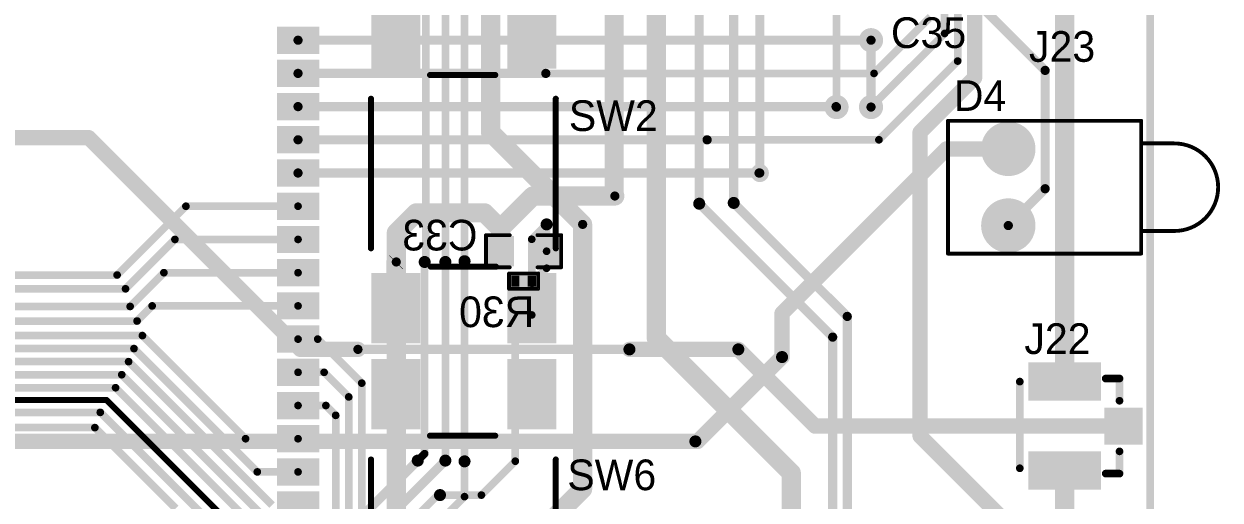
# Model space of a CAD drawing. Header units: millimetres. Extents: x 0.85 to 4.91, y 0.77 to 5.15.
# Drawn here: x 3.355 to 4.914, y 2.244 to 2.864 of the extents above; entities that cross this region are included whole.
import ezdxf

# ---------------------------------------------------------------- set-up
doc = ezdxf.new("R2010")
doc.units = ezdxf.units.MM
doc.header["$MEASUREMENT"] = 0
for name, color, linetype in [('BottomLayer', 5, 'Continuous'), ('BottomOverlay', 54, 'Continuous'), ('BottomPaste', 16, 'Continuous'), ('BottomSolder', 6, 'Continuous'), ('Mechanical2', 216, 'Continuous'), ('MultiLayer', 9, 'Continuous'), ('PadHoleLayer', 156, 'Continuous'), ('TopLayer', 1, 'Continuous'), ('TopOverlay', 2, 'Continuous'), ('TopPaste', 8, 'Continuous'), ('TopSolder', 216, 'Continuous'), ('ViaHoleLayer', 16, 'Continuous')]:
    doc.layers.add(name, color=color, linetype=linetype)

# ---------------------------------------------------------------- blocks, each defined once
blk = doc.blocks.new('LED_1_2')
at = {"layer": 'BottomLayer', "const_width": 0.0315}
for points in [[(-0.0157, 0.05, 1), (0.0157, 0.05, 1)], [(-0.0157, -0.05, 1), (0.0157, -0.05, 1)]]:
    blk.add_lwpolyline(points, format="xyb", close=True, dxfattribs=at)
at = {"layer": 'BottomSolder', "const_width": 0.0355}
for points in [[(-0.0177, 0.05, 1), (0.0177, 0.05, 1)], [(-0.0177, -0.05, 1), (0.0177, -0.05, 1)]]:
    blk.add_lwpolyline(points, format="xyb", close=True, dxfattribs=at)
at = {"layer": 'MultiLayer', "const_width": 0.0315}
for points in [[(-0.0157, 0.05, 1), (0.0157, 0.05, 1)], [(-0.0157, -0.05, 1), (0.0157, -0.05, 1)]]:
    blk.add_lwpolyline(points, format="xyb", close=True, dxfattribs=at)
at = {"layer": 'PadHoleLayer', "const_width": 0.0157}
for points in [[(-0.0079, 0.05, 1), (0.0079, 0.05, 1)], [(-0.0079, -0.05, 1), (0.0079, -0.05, 1)]]:
    blk.add_lwpolyline(points, format="xyb", close=True, dxfattribs=at)
at = {"layer": 'TopLayer', "const_width": 0.0315}
for points in [[(-0.0157, 0.05, 1), (0.0157, 0.05, 1)], [(-0.0157, -0.05, 1), (0.0157, -0.05, 1)]]:
    blk.add_lwpolyline(points, format="xyb", close=True, dxfattribs=at)
at = {"layer": 'TopOverlay', "const_width": 0.005}
for points in [[(-0.0787, -0.0866), (-0.0787, 0.0866)], [(-0.0787, 0.0866), (0.1732, 0.0866)], [(0.1732, -0.0866), (0.1732, 0.0866)], [(0.1732, 0.0571), (0.2165, 0.0571)], [(0.1732, -0.0571), (0.2165, -0.0571)], [(-0.0787, -0.0866), (0.1732, -0.0866)]]:
    blk.add_lwpolyline(points, dxfattribs=at)
at = {"layer": 'TopOverlay', "const_width": 0.0025}
for points in [[(-0.08, 0.0866, 1), (-0.0775, 0.0866, 1)], [(-0.08, 0.0866, 1), (-0.0775, 0.0866, 1)], [(0.172, 0.0866, 1), (0.1745, 0.0866, 1)], [(0.172, 0.0866, 1), (0.1745, 0.0866, 1)], [(0.172, 0.0571, 1), (0.1745, 0.0571, 1)], [(0.2153, 0.0571, 1), (0.2178, 0.0571, 1)], [(0.2153, 0.0571, 1), (0.2178, 0.0571, 1)], [(0.172, -0.0571, 1), (0.1745, -0.0571, 1)], [(0.2153, -0.0571, 1), (0.2178, -0.0571, 1)], [(0.2153, -0.0571, 1), (0.2178, -0.0571, 1)], [(-0.08, -0.0866, 1), (-0.0775, -0.0866, 1)], [(-0.08, -0.0866, 1), (-0.0775, -0.0866, 1)], [(0.172, -0.0866, 1), (0.1745, -0.0866, 1)], [(0.172, -0.0866, 1), (0.1745, -0.0866, 1)]]:
    blk.add_lwpolyline(points, format="xyb", close=True, dxfattribs=at)
at = {"layer": 'TopOverlay', "const_width": 0.005}
blk.add_lwpolyline([(0.2165, 0.0571, -1), (0.2165, -0.0571)], format="xyb", dxfattribs=at)
at = {"layer": 'TopSolder', "const_width": 0.0355}
for points in [[(-0.0177, 0.05, 1), (0.0177, 0.05, 1)], [(-0.0177, -0.05, 1), (0.0177, -0.05, 1)]]:
    blk.add_lwpolyline(points, format="xyb", close=True, dxfattribs=at)
blk = doc.blocks.new('S5P4418_B_8')
at = {"layer": 'BottomLayer'}
for points in [[(0.9803, -0.3386), (1.0276, -0.3386), (0.9803, -0.311), (1.0276, -0.311)], [(0.9803, -0.3819), (1.0276, -0.3819), (0.9803, -0.3543), (1.0276, -0.3543)], [(0.9803, -0.4252), (1.0276, -0.4252), (0.9803, -0.3976), (1.0276, -0.3976)], [(0.9803, -0.4685), (1.0276, -0.4685), (0.9803, -0.4409), (1.0276, -0.4409)], [(0.9803, -0.5118), (1.0276, -0.5118), (0.9803, -0.4843), (1.0276, -0.4843)], [(0.9803, -0.5551), (1.0276, -0.5551), (0.9803, -0.5276), (1.0276, -0.5276)], [(0.9803, -0.5984), (1.0276, -0.5984), (0.9803, -0.5709), (1.0276, -0.5709)], [(0.9803, -0.6417), (1.0276, -0.6417), (0.9803, -0.6142), (1.0276, -0.6142)], [(0.9803, -0.685), (1.0276, -0.685), (0.9803, -0.6575), (1.0276, -0.6575)], [(0.9803, -0.7283), (1.0276, -0.7283), (0.9803, -0.7008), (1.0276, -0.7008)], [(0.9803, -0.7717), (1.0276, -0.7717), (0.9803, -0.7441), (1.0276, -0.7441)], [(0.9803, -0.815), (1.0276, -0.815), (0.9803, -0.7874), (1.0276, -0.7874)], [(0.9803, -0.8583), (1.0276, -0.8583), (0.9803, -0.8307), (1.0276, -0.8307)], [(0.9803, -0.9016), (1.0276, -0.9016), (0.9803, -0.874), (1.0276, -0.874)], [(0.9803, -0.9449), (1.0276, -0.9449), (0.9803, -0.9173), (1.0276, -0.9173)]]:
    blk.add_solid(points, dxfattribs=at)
at = {"layer": 'BottomPaste'}
for points in [[(0.9803, -0.3386), (1.0276, -0.3386), (0.9803, -0.311), (1.0276, -0.311)], [(0.9803, -0.3819), (1.0276, -0.3819), (0.9803, -0.3543), (1.0276, -0.3543)], [(0.9803, -0.4252), (1.0276, -0.4252), (0.9803, -0.3976), (1.0276, -0.3976)], [(0.9803, -0.4685), (1.0276, -0.4685), (0.9803, -0.4409), (1.0276, -0.4409)], [(0.9803, -0.5118), (1.0276, -0.5118), (0.9803, -0.4843), (1.0276, -0.4843)], [(0.9803, -0.5551), (1.0276, -0.5551), (0.9803, -0.5276), (1.0276, -0.5276)], [(0.9803, -0.5984), (1.0276, -0.5984), (0.9803, -0.5709), (1.0276, -0.5709)], [(0.9803, -0.6417), (1.0276, -0.6417), (0.9803, -0.6142), (1.0276, -0.6142)], [(0.9803, -0.685), (1.0276, -0.685), (0.9803, -0.6575), (1.0276, -0.6575)], [(0.9803, -0.7283), (1.0276, -0.7283), (0.9803, -0.7008), (1.0276, -0.7008)], [(0.9803, -0.7717), (1.0276, -0.7717), (0.9803, -0.7441), (1.0276, -0.7441)], [(0.9803, -0.815), (1.0276, -0.815), (0.9803, -0.7874), (1.0276, -0.7874)], [(0.9803, -0.8583), (1.0276, -0.8583), (0.9803, -0.8307), (1.0276, -0.8307)], [(0.9803, -0.9016), (1.0276, -0.9016), (0.9803, -0.874), (1.0276, -0.874)], [(0.9803, -0.9449), (1.0276, -0.9449), (0.9803, -0.9173), (1.0276, -0.9173)]]:
    blk.add_solid(points, dxfattribs=at)
at = {"layer": 'BottomSolder'}
for points in [[(0.9763, -0.3426), (1.0316, -0.3426), (0.9763, -0.307), (1.0316, -0.307)], [(0.9763, -0.3859), (1.0316, -0.3859), (0.9763, -0.3503), (1.0316, -0.3503)], [(0.9763, -0.4292), (1.0316, -0.4292), (0.9763, -0.3936), (1.0316, -0.3936)], [(0.9763, -0.4725), (1.0316, -0.4725), (0.9763, -0.4369), (1.0316, -0.4369)], [(0.9763, -0.5158), (1.0316, -0.5158), (0.9763, -0.4803), (1.0316, -0.4803)], [(0.9763, -0.5591), (1.0316, -0.5591), (0.9763, -0.5236), (1.0316, -0.5236)], [(0.9763, -0.6024), (1.0316, -0.6024), (0.9763, -0.5669), (1.0316, -0.5669)], [(0.9763, -0.6457), (1.0316, -0.6457), (0.9763, -0.6102), (1.0316, -0.6102)], [(0.9763, -0.689), (1.0316, -0.689), (0.9763, -0.6535), (1.0316, -0.6535)], [(0.9763, -0.7323), (1.0316, -0.7323), (0.9763, -0.6968), (1.0316, -0.6968)], [(0.9763, -0.7757), (1.0316, -0.7757), (0.9763, -0.7401), (1.0316, -0.7401)], [(0.9763, -0.819), (1.0316, -0.819), (0.9763, -0.7834), (1.0316, -0.7834)], [(0.9763, -0.8623), (1.0316, -0.8623), (0.9763, -0.8267), (1.0316, -0.8267)], [(0.9763, -0.9056), (1.0316, -0.9056), (0.9763, -0.87), (1.0316, -0.87)], [(0.9763, -0.9489), (1.0316, -0.9489), (0.9763, -0.9133), (1.0316, -0.9133)]]:
    blk.add_solid(points, dxfattribs=at)
blk = doc.blocks.new('U_FL_R_SMT_1_80__53')
at = {"layer": 'TopLayer'}
for points in [[(-0.0791, -0.003), (-0.037, -0.003), (-0.0791, 0.0837), (-0.037, 0.0837)], [(0.037, -0.003), (0.0791, -0.003), (0.037, 0.0837), (0.0791, 0.0837)], [(-0.0201, -0.0574), (0.0201, -0.0574), (-0.0201, -0.0153), (0.0201, -0.0153)]]:
    blk.add_solid(points, dxfattribs=at)
at = {"layer": 'TopOverlay', "const_width": 0.01}
for points in [[(-0.055, 0.099), (0.058, 0.099)], [(-0.062, -0.013), (-0.062, -0.031)], [(0.062, -0.013), (0.062, -0.031)], [(-0.062, -0.031), (-0.033, -0.031)], [(0.033, -0.031), (0.062, -0.031)]]:
    blk.add_lwpolyline(points, dxfattribs=at)
at = {"layer": 'TopOverlay', "const_width": 0.005}
for points in [[(-0.0575, 0.099, 1), (-0.0525, 0.099, 1)], [(0.0555, 0.099, 1), (0.0605, 0.099, 1)], [(-0.0645, -0.013, 1), (-0.0595, -0.013, 1)], [(0.0595, -0.013, 1), (0.0645, -0.013, 1)], [(-0.0645, -0.031, 1), (-0.0595, -0.031, 1)], [(-0.0645, -0.031, 1), (-0.0595, -0.031, 1)], [(-0.0355, -0.031, 1), (-0.0305, -0.031, 1)], [(0.0305, -0.031, 1), (0.0355, -0.031, 1)], [(0.0595, -0.031, 1), (0.0645, -0.031, 1)], [(0.0595, -0.031, 1), (0.0645, -0.031, 1)]]:
    blk.add_lwpolyline(points, format="xyb", close=True, dxfattribs=at)
at = {"layer": 'TopPaste'}
for points in [[(-0.0791, -0.003), (-0.037, -0.003), (-0.0791, 0.0837), (-0.037, 0.0837)], [(0.037, -0.003), (0.0791, -0.003), (0.037, 0.0837), (0.0791, 0.0837)], [(-0.0201, -0.0574), (0.0201, -0.0574), (-0.0201, -0.0153), (0.0201, -0.0153)]]:
    blk.add_solid(points, dxfattribs=at)
at = {"layer": 'TopSolder'}
for points in [[(-0.0831, -0.007), (-0.033, -0.007), (-0.0831, 0.0877), (-0.033, 0.0877)], [(0.033, -0.007), (0.0831, -0.007), (0.033, 0.0877), (0.0831, 0.0877)], [(-0.0241, -0.0614), (0.0241, -0.0614), (-0.0241, -0.0113), (0.0241, -0.0113)]]:
    blk.add_solid(points, dxfattribs=at)
blk = doc.blocks.new('TL3301NF160QG_TR_141')
at = {"layer": 'TopLayer'}
for points in [[(-0.1374, 0.1165), (-0.2209, 0.1165), (-0.1374, 0.0606), (-0.2209, 0.0606)], [(0.2209, 0.1165), (0.1374, 0.1165), (0.2209, 0.0606), (0.1374, 0.0606)], [(-0.1374, -0.0606), (-0.2209, -0.0606), (-0.1374, -0.1165), (-0.2209, -0.1165)], [(0.2209, -0.0606), (0.1374, -0.0606), (0.2209, -0.1165), (0.1374, -0.1165)]]:
    blk.add_solid(points, dxfattribs=at)
at = {"layer": 'TopOverlay', "const_width": 0.00787}
for points in [[(-0.101, 0.121), (0.094, 0.121)], [(-0.125, 0.043), (-0.125, -0.042)], [(0.125, 0.044), (0.125, -0.041)], [(-0.101, -0.12), (0.094, -0.12)]]:
    blk.add_lwpolyline(points, dxfattribs=at)
at = {"layer": 'TopOverlay', "const_width": 0.00394}
for points in [[(-0.103, 0.121, 1), (-0.099, 0.121, 1)], [(0.092, 0.121, 1), (0.096, 0.121, 1)], [(-0.127, 0.043, 1), (-0.123, 0.043, 1)], [(0.123, 0.044, 1), (0.127, 0.044, 1)], [(-0.127, -0.042, 1), (-0.123, -0.042, 1)], [(0.123, -0.041, 1), (0.127, -0.041, 1)], [(-0.103, -0.12, 1), (-0.099, -0.12, 1)], [(0.092, -0.12, 1), (0.096, -0.12, 1)]]:
    blk.add_lwpolyline(points, format="xyb", close=True, dxfattribs=at)
at = {"layer": 'TopPaste'}
for points in [[(-0.1374, 0.1165), (-0.2209, 0.1165), (-0.1374, 0.0606), (-0.2209, 0.0606)], [(0.2209, 0.1165), (0.1374, 0.1165), (0.2209, 0.0606), (0.1374, 0.0606)], [(-0.1374, -0.0606), (-0.2209, -0.0606), (-0.1374, -0.1165), (-0.2209, -0.1165)], [(0.2209, -0.0606), (0.1374, -0.0606), (0.2209, -0.1165), (0.1374, -0.1165)]]:
    blk.add_solid(points, dxfattribs=at)
at = {"layer": 'TopSolder'}
for points in [[(-0.1334, 0.1205), (-0.2249, 0.1205), (-0.1334, 0.0566), (-0.2249, 0.0566)], [(0.2249, 0.1205), (0.1334, 0.1205), (0.2249, 0.0566), (0.1334, 0.0566)], [(-0.1334, -0.0566), (-0.2249, -0.0566), (-0.1334, -0.1205), (-0.2249, -0.1205)], [(0.2249, -0.0566), (0.1334, -0.0566), (0.2249, -0.1205), (0.1334, -0.1205)]]:
    blk.add_solid(points, dxfattribs=at)
blk = doc.blocks.new('TL3301NF160QG_TR_145')
at = {"layer": 'TopLayer'}
for points in [[(-0.1374, 0.1165), (-0.2209, 0.1165), (-0.1374, 0.0606), (-0.2209, 0.0606)], [(0.2209, 0.1165), (0.1374, 0.1165), (0.2209, 0.0606), (0.1374, 0.0606)], [(-0.1374, -0.0606), (-0.2209, -0.0606), (-0.1374, -0.1165), (-0.2209, -0.1165)], [(0.2209, -0.0606), (0.1374, -0.0606), (0.2209, -0.1165), (0.1374, -0.1165)]]:
    blk.add_solid(points, dxfattribs=at)
at = {"layer": 'TopOverlay', "const_width": 0.00787}
for points in [[(-0.101, 0.121), (0.094, 0.121)], [(-0.125, 0.043), (-0.125, -0.042)], [(0.125, 0.044), (0.125, -0.041)], [(-0.101, -0.12), (0.094, -0.12)]]:
    blk.add_lwpolyline(points, dxfattribs=at)
at = {"layer": 'TopOverlay', "const_width": 0.00394}
for points in [[(-0.103, 0.121, 1), (-0.099, 0.121, 1)], [(0.092, 0.121, 1), (0.096, 0.121, 1)], [(-0.127, 0.043, 1), (-0.123, 0.043, 1)], [(0.123, 0.044, 1), (0.127, 0.044, 1)], [(-0.127, -0.042, 1), (-0.123, -0.042, 1)], [(0.123, -0.041, 1), (0.127, -0.041, 1)], [(-0.103, -0.12, 1), (-0.099, -0.12, 1)], [(0.092, -0.12, 1), (0.096, -0.12, 1)]]:
    blk.add_lwpolyline(points, format="xyb", close=True, dxfattribs=at)
at = {"layer": 'TopPaste'}
for points in [[(-0.1374, 0.1165), (-0.2209, 0.1165), (-0.1374, 0.0606), (-0.2209, 0.0606)], [(0.2209, 0.1165), (0.1374, 0.1165), (0.2209, 0.0606), (0.1374, 0.0606)], [(-0.1374, -0.0606), (-0.2209, -0.0606), (-0.1374, -0.1165), (-0.2209, -0.1165)], [(0.2209, -0.0606), (0.1374, -0.0606), (0.2209, -0.1165), (0.1374, -0.1165)]]:
    blk.add_solid(points, dxfattribs=at)
at = {"layer": 'TopSolder'}
for points in [[(-0.1334, 0.1205), (-0.2249, 0.1205), (-0.1334, 0.0566), (-0.2249, 0.0566)], [(0.2249, 0.1205), (0.1334, 0.1205), (0.2249, 0.0566), (0.1334, 0.0566)], [(-0.1334, -0.0566), (-0.2249, -0.0566), (-0.1334, -0.1205), (-0.2249, -0.1205)], [(0.2249, -0.0566), (0.1334, -0.0566), (0.2249, -0.1205), (0.1334, -0.1205)]]:
    blk.add_solid(points, dxfattribs=at)
blk = doc.blocks.new('R___0201_B_178')
at = {"layer": 'BottomLayer'}
for points in [[(-0.0161, -0.0073), (-0.0055, -0.0073), (-0.0161, 0.0073), (-0.0055, 0.0073)], [(0.0055, -0.0073), (0.0161, -0.0073), (0.0055, 0.0073), (0.0161, 0.0073)]]:
    blk.add_solid(points, dxfattribs=at)
at = {"layer": 'BottomOverlay', "const_width": 0.005}
for points in [[(-0.019, 0.01), (-0.019, -0.01)], [(0.019, 0.01), (-0.019, 0.01)], [(0.019, 0.01), (0.019, -0.01)], [(0.019, -0.01), (-0.019, -0.01)]]:
    blk.add_lwpolyline(points, dxfattribs=at)
at = {"layer": 'BottomOverlay', "const_width": 0.0025}
for points in [[(-0.0203, 0.01, 1), (-0.0177, 0.01, 1)], [(-0.0203, 0.01, 1), (-0.0177, 0.01, 1)], [(0.0177, 0.01, 1), (0.0203, 0.01, 1)], [(0.0177, 0.01, 1), (0.0203, 0.01, 1)], [(-0.0203, -0.01, 1), (-0.0177, -0.01, 1)], [(-0.0203, -0.01, 1), (-0.0177, -0.01, 1)], [(0.0177, -0.01, 1), (0.0203, -0.01, 1)], [(0.0177, -0.01, 1), (0.0203, -0.01, 1)]]:
    blk.add_lwpolyline(points, format="xyb", close=True, dxfattribs=at)
at = {"layer": 'BottomPaste'}
for points in [[(-0.0161, -0.0073), (-0.0055, -0.0073), (-0.0161, 0.0073), (-0.0055, 0.0073)], [(0.0055, -0.0073), (0.0161, -0.0073), (0.0055, 0.0073), (0.0161, 0.0073)]]:
    blk.add_solid(points, dxfattribs=at)
at = {"layer": 'BottomSolder'}
for points in [[(-0.0201, -0.0113), (-0.0015, -0.0113), (-0.0201, 0.0113), (-0.0015, 0.0113)], [(0.0015, -0.0113), (0.0201, -0.0113), (0.0015, 0.0113), (0.0201, 0.0113)]]:
    blk.add_solid(points, dxfattribs=at)
blk = doc.blocks.new('C__0603_B_243')
at = {"layer": 'BottomLayer'}
for points in [[(-0.015, -0.0175), (-0.015, 0.0175), (-0.045, -0.0175), (-0.045, 0.0175)], [(0.045, -0.0175), (0.045, 0.0175), (0.015, -0.0175), (0.015, 0.0175)]]:
    blk.add_solid(points, dxfattribs=at)
at = {"layer": 'BottomOverlay', "const_width": 0.005}
for points in [[(-0.049, -0.021), (-0.049, 0.021)], [(-0.049, 0.021), (-0.018, 0.021)], [(0.018, 0.021), (0.049, 0.021)], [(0.049, -0.021), (0.049, 0.021)], [(-0.049, -0.021), (-0.018, -0.021)], [(0.018, -0.021), (0.049, -0.021)]]:
    blk.add_lwpolyline(points, dxfattribs=at)
at = {"layer": 'BottomOverlay', "const_width": 0.0025}
for points in [[(-0.0503, 0.021, 1), (-0.0478, 0.021, 1)], [(-0.0503, 0.021, 1), (-0.0478, 0.021, 1)], [(-0.0192, 0.021, 1), (-0.0168, 0.021, 1)], [(0.0168, 0.021, 1), (0.0192, 0.021, 1)], [(0.0478, 0.021, 1), (0.0503, 0.021, 1)], [(0.0478, 0.021, 1), (0.0503, 0.021, 1)], [(-0.0503, -0.021, 1), (-0.0478, -0.021, 1)], [(-0.0503, -0.021, 1), (-0.0478, -0.021, 1)], [(-0.0192, -0.021, 1), (-0.0168, -0.021, 1)], [(0.0168, -0.021, 1), (0.0192, -0.021, 1)], [(0.0478, -0.021, 1), (0.0503, -0.021, 1)], [(0.0478, -0.021, 1), (0.0503, -0.021, 1)]]:
    blk.add_lwpolyline(points, format="xyb", close=True, dxfattribs=at)
at = {"layer": 'BottomPaste'}
for points in [[(-0.015, -0.0175), (-0.015, 0.0175), (-0.045, -0.0175), (-0.045, 0.0175)], [(0.045, -0.0175), (0.045, 0.0175), (0.015, -0.0175), (0.015, 0.0175)]]:
    blk.add_solid(points, dxfattribs=at)
at = {"layer": 'BottomSolder'}
for points in [[(-0.0126, -0.0199), (-0.0126, 0.0199), (-0.0474, -0.0199), (-0.0474, 0.0199)], [(0.0474, -0.0199), (0.0474, 0.0199), (0.0126, -0.0199), (0.0126, 0.0199)]]:
    blk.add_solid(points, dxfattribs=at)

msp = doc.modelspace()

# ---------------------------------------------------------------- linework, layer by layer
at = {"layer": 'BottomLayer'}
for points, const_width in [([(4.555, 2.852), (4.555, 3.42)], 0.01), ([(4.572, 2.816), (4.572, 3.413)], 0.01), ([(4.594, 2.794), (4.594, 3.013)], 0.02), ([(4.4629, 2.7999), (4.5368, 2.8738)], 0.01), ([(4.459, 2.756), (4.555, 2.852)], 0.01), ([(3.7119, 2.8432), (4.459, 2.8432)], 0.012), ([(4.4693, 2.7133), (4.572, 2.816)], 0.01), ([(3.7119, 2.7999), (4.035, 2.7999)], 0.012), ([(4.035, 2.7999), (4.4629, 2.7999)], 0.01), ([(4.523, 2.723), (4.594, 2.794)], 0.02), ([(3.7119, 2.7566), (4.4134, 2.7566)], 0.012), ([(4.4134, 2.7566), (4.414, 2.756)], 0.012), ([(4.523, 2.327), (4.523, 2.723)], 0.02), ([(3.7119, 2.7133), (4.2453, 2.7133)], 0.012), ([(4.2453, 2.7133), (4.4693, 2.7133)], 0.01), ([(3.7119, 2.67), (4.313, 2.67)], 0.012), ([(3.976, 2.598), (4.018, 2.64)], 0.025), ([(4.018, 2.64), (4.125, 2.64)], 0.025), ([(4.235, 2.63), (4.409, 2.456)], 0.012), ([(4.28, 2.631), (4.428, 2.483)], 0.012), ([(3.476, 2.537), (3.5657, 2.6267)], 0.01), ([(3.5657, 2.6267), (3.7119, 2.6267)], 0.01), ([(3.84, 2.592), (3.866, 2.618)], 0.025), ([(3.866, 2.618), (3.955, 2.618)], 0.025), ([(3.955, 2.618), (3.976, 2.597)], 0.025), ([(3.976, 2.597), (3.976, 2.598)], 0.025), ([(3.976, 2.568), (3.976, 2.597)], 0.025), ([(4.036, 2.568), (4.036, 2.603)], 0.01), ([(4.083, 2.258), (4.083, 2.603)], 0.025), ([(3.84, 2.554), (3.84, 2.592)], 0.025), ([(3.487, 2.519), (3.5514, 2.5834)], 0.01), ([(3.5514, 2.5834), (3.7119, 2.5834)], 0.01), ([(3.84, 2.083), (3.84, 2.554)], 0.025), ([(3.877, 2.304), (3.877, 2.554)], 0.01), ([(3.904, 2.295), (3.904, 2.554)], 0.01), ([(3.929, 2.294), (3.929, 2.555)], 0.01), ([(4.036, 2.5458), (4.036, 2.568)], 0.01), ([(3.493, 2.496), (3.537, 2.54)], 0.01), ([(3.537, 2.54), (3.7119, 2.54)], 0.01), ([(4.0166, 2.5264), (4.036, 2.5458)], 0.01), ([(2.084, 2.537), (3.476, 2.537)], 0.01), ([(3.9952, 2.2942), (3.9952, 2.529)], 0.01), ([(4.0166, 2.5264), (4.017, 2.526)], 0.01), ([(2.096, 2.519), (3.487, 2.519)], 0.01), ([(2.106, 2.496), (3.493, 2.496)], 0.01), ([(3.502, 2.477), (3.5217, 2.4967)], 0.01), ([(3.5217, 2.4967), (3.7119, 2.4967)], 0.01), ([(2.117, 2.477), (3.502, 2.477)], 0.01), ([(4.428, 1.384), (4.428, 2.483)], 0.012), ([(2.129, 2.458), (3.509, 2.458)], 0.01), ([(3.509, 2.458), (3.6435, 2.3235)], 0.01), ([(3.7119, 2.4534), (3.7376, 2.4534)], 0.01), ([(3.7376, 2.4534), (3.795, 2.396)], 0.01), ([(4.144, 2.44), (4.286, 2.44)], 0.02), ([(4.409, 1.406), (4.409, 2.456)], 0.012), ([(2.144, 2.441), (3.498, 2.441)], 0.01), ([(3.498, 2.441), (3.6588, 2.2802)], 0.01), ([(4.233, 2.32), (4.343, 2.43)], 0.02), ([(2.1589, 2.424), (3.491, 2.424)], 0.01), ([(3.491, 2.424), (3.6781, 2.2369)], 0.01), ([(2.171, 2.407), (3.482, 2.407)], 0.01), ([(3.482, 2.407), (3.6954, 2.1936)], 0.01), ([(3.7119, 2.4101), (3.7459, 2.4101)], 0.01), ([(3.7459, 2.4101), (3.778, 2.378)], 0.01), ([(2.1929, 2.39), (3.474, 2.39)], 0.01), ([(3.474, 2.39), (3.6824, 2.1816)], 0.01), ([(3.795, 2.1), (3.795, 2.396)], 0.01), ([(2.215, 2.374), (3.462, 2.374)], 0.008), ([(3.462, 2.374), (3.6391, 2.1969)], 0.008), ([(3.7119, 2.3668), (3.7482, 2.3668)], 0.01), ([(3.7482, 2.3668), (3.761, 2.354)], 0.01), ([(3.778, 2.107), (3.778, 2.378)], 0.01), ([(2.2259, 2.3579), (3.4541, 2.3579)], 0.01), ([(3.4541, 2.3579), (3.5958, 2.2162)], 0.01), ([(3.761, 2.121), (3.761, 2.354)], 0.01), ([(2.241, 2.338), (3.447, 2.338)], 0.01), ([(3.447, 2.338), (3.5525, 2.2325)], 0.01), ([(3.6435, 2.3235), (3.7119, 2.3235)], 0.01), ([(4.23, 2.32), (4.233, 2.32)], 0.02), ([(4.523, 2.327), (4.706, 2.144)], 0.02), ([(3.868, 2.295), (3.877, 2.304)], 0.01), ([(3.951, 2.25), (3.9952, 2.2942)], 0.01), ([(3.6588, 2.2802), (3.7119, 2.2802)], 0.01), ([(4.016, 2.191), (4.083, 2.258)], 0.025), ([(3.897, 2.25), (3.951, 2.25)], 0.01)]:
    msp.add_lwpolyline(points, dxfattribs=dict(at, const_width=const_width))
for points, const_width in [([(4.4511, 2.8432, 1), (4.4669, 2.8432, 1)], 0.0157), ([(4.5525, 2.852, 1), (4.5575, 2.852, 1)], 0.005), ([(4.5525, 2.852, 1), (4.5575, 2.852, 1)], 0.005), ([(3.7089, 2.8432, 1), (3.7149, 2.8432, 1)], 0.006), ([(4.456, 2.8432, 1), (4.462, 2.8432, 1)], 0.006), ([(4.5695, 2.816, 1), (4.5745, 2.816, 1)], 0.005), ([(4.5695, 2.816, 1), (4.5745, 2.816, 1)], 0.005), ([(3.7089, 2.7999, 1), (3.7149, 2.7999, 1)], 0.006), ([(4.032, 2.7999, 1), (4.038, 2.7999, 1)], 0.006), ([(4.0325, 2.7999, 1), (4.0375, 2.7999, 1)], 0.005), ([(4.4604, 2.7999, 1), (4.4654, 2.7999, 1)], 0.005), ([(4.4604, 2.7999, 1), (4.4654, 2.7999, 1)], 0.005), ([(4.589, 2.794, 1), (4.599, 2.794, 1)], 0.01), ([(4.589, 2.794, 1), (4.599, 2.794, 1)], 0.01), ([(3.7089, 2.7566, 1), (3.7149, 2.7566, 1)], 0.006), ([(4.4061, 2.756, 1), (4.4219, 2.756, 1)], 0.0157), ([(4.4104, 2.7566, 1), (4.4164, 2.7566, 1)], 0.006), ([(4.4104, 2.7566, 1), (4.4164, 2.7566, 1)], 0.006), ([(4.411, 2.756, 1), (4.417, 2.756, 1)], 0.006), ([(4.4511, 2.756, 1), (4.4669, 2.756, 1)], 0.0157), ([(4.4565, 2.756, 1), (4.4615, 2.756, 1)], 0.005), ([(4.518, 2.723, 1), (4.528, 2.723, 1)], 0.01), ([(4.518, 2.723, 1), (4.528, 2.723, 1)], 0.01), ([(3.7089, 2.7133, 1), (3.7149, 2.7133, 1)], 0.006), ([(4.2423, 2.7133, 1), (4.2483, 2.7133, 1)], 0.006), ([(4.2428, 2.7133, 1), (4.2478, 2.7133, 1)], 0.005), ([(4.4668, 2.7133, 1), (4.4718, 2.7133, 1)], 0.005), ([(4.4668, 2.7133, 1), (4.4718, 2.7133, 1)], 0.005), ([(3.7089, 2.67, 1), (3.7149, 2.67, 1)], 0.006), ([(4.3081, 2.67, 1), (4.3199, 2.67, 1)], 0.0118), ([(4.31, 2.67, 1), (4.316, 2.67, 1)], 0.006), ([(4.0118, 2.64, 1), (4.0243, 2.64, 1)], 0.0125), ([(4.0118, 2.64, 1), (4.0243, 2.64, 1)], 0.0125), ([(4.1188, 2.64, 1), (4.1312, 2.64, 1)], 0.0125), ([(4.1191, 2.64, 1), (4.1309, 2.64, 1)], 0.0118), ([(4.2311, 2.63, 1), (4.2389, 2.63, 1)], 0.00787), ([(4.232, 2.63, 1), (4.238, 2.63, 1)], 0.006), ([(4.2761, 2.631, 1), (4.2839, 2.631, 1)], 0.00787), ([(4.277, 2.631, 1), (4.283, 2.631, 1)], 0.006), ([(3.5632, 2.6267, 1), (3.5682, 2.6267, 1)], 0.005), ([(3.5632, 2.6267, 1), (3.5682, 2.6267, 1)], 0.005), ([(3.7094, 2.6267, 1), (3.7144, 2.6267, 1)], 0.005), ([(3.8598, 2.618, 1), (3.8723, 2.618, 1)], 0.0125), ([(3.8598, 2.618, 1), (3.8723, 2.618, 1)], 0.0125), ([(3.9487, 2.618, 1), (3.9613, 2.618, 1)], 0.0125), ([(3.9487, 2.618, 1), (3.9613, 2.618, 1)], 0.0125), ([(3.9697, 2.598, 1), (3.9823, 2.598, 1)], 0.0125), ([(3.9697, 2.598, 1), (3.9823, 2.598, 1)], 0.0125), ([(3.9697, 2.597, 1), (3.9823, 2.597, 1)], 0.0125), ([(3.9697, 2.597, 1), (3.9823, 2.597, 1)], 0.0125), ([(3.9697, 2.597, 1), (3.9823, 2.597, 1)], 0.0125), ([(4.0321, 2.603, 1), (4.0399, 2.603, 1)], 0.00787), ([(4.0335, 2.603, 1), (4.0385, 2.603, 1)], 0.005), ([(4.0767, 2.603, 1), (4.0892, 2.603, 1)], 0.0125), ([(4.0771, 2.603, 1), (4.0889, 2.603, 1)], 0.0118), ([(3.8338, 2.592, 1), (3.8462, 2.592, 1)], 0.0125), ([(3.8338, 2.592, 1), (3.8462, 2.592, 1)], 0.0125), ([(3.5489, 2.5834, 1), (3.5539, 2.5834, 1)], 0.005), ([(3.5489, 2.5834, 1), (3.5539, 2.5834, 1)], 0.005), ([(3.7094, 2.5834, 1), (3.7144, 2.5834, 1)], 0.005), ([(3.9697, 2.568, 1), (3.9823, 2.568, 1)], 0.0125), ([(3.8338, 2.554, 1), (3.8462, 2.554, 1)], 0.0125), ([(3.8338, 2.554, 1), (3.8462, 2.554, 1)], 0.0125), ([(3.8341, 2.554, 1), (3.8459, 2.554, 1)], 0.0118), ([(3.8731, 2.554, 1), (3.8809, 2.554, 1)], 0.00787), ([(3.8745, 2.554, 1), (3.8795, 2.554, 1)], 0.005), ([(3.9001, 2.554, 1), (3.9079, 2.554, 1)], 0.00787), ([(3.9015, 2.554, 1), (3.9065, 2.554, 1)], 0.005), ([(3.9251, 2.555, 1), (3.9329, 2.555, 1)], 0.00787), ([(3.9265, 2.555, 1), (3.9315, 2.555, 1)], 0.005), ([(4.0335, 2.568, 1), (4.0385, 2.568, 1)], 0.005), ([(4.0335, 2.568, 1), (4.0385, 2.568, 1)], 0.005), ([(3.5345, 2.54, 1), (3.5395, 2.54, 1)], 0.005), ([(3.5345, 2.54, 1), (3.5395, 2.54, 1)], 0.005), ([(3.7094, 2.54, 1), (3.7144, 2.54, 1)], 0.005), ([(4.0335, 2.5458, 1), (4.0385, 2.5458, 1)], 0.005), ([(4.0335, 2.5458, 1), (4.0385, 2.5458, 1)], 0.005), ([(3.4735, 2.537, 1), (3.4785, 2.537, 1)], 0.005), ([(3.4735, 2.537, 1), (3.4785, 2.537, 1)], 0.005), ([(3.9927, 2.529, 1), (3.9977, 2.529, 1)], 0.005), ([(4.0141, 2.5264, 1), (4.0191, 2.5264, 1)], 0.005), ([(4.0141, 2.5264, 1), (4.0191, 2.5264, 1)], 0.005), ([(4.0145, 2.526, 1), (4.0195, 2.526, 1)], 0.005), ([(3.4845, 2.519, 1), (3.4895, 2.519, 1)], 0.005), ([(3.4845, 2.519, 1), (3.4895, 2.519, 1)], 0.005), ([(3.4905, 2.496, 1), (3.4955, 2.496, 1)], 0.005), ([(3.4905, 2.496, 1), (3.4955, 2.496, 1)], 0.005), ([(3.5192, 2.4967, 1), (3.5242, 2.4967, 1)], 0.005), ([(3.5192, 2.4967, 1), (3.5242, 2.4967, 1)], 0.005), ([(3.7094, 2.4967, 1), (3.7144, 2.4967, 1)], 0.005), ([(3.4995, 2.477, 1), (3.5045, 2.477, 1)], 0.005), ([(3.4995, 2.477, 1), (3.5045, 2.477, 1)], 0.005), ([(4.425, 2.483, 1), (4.431, 2.483, 1)], 0.006), ([(4.425, 2.483, 1), (4.431, 2.483, 1)], 0.006), ([(3.5065, 2.458, 1), (3.5115, 2.458, 1)], 0.005), ([(3.5065, 2.458, 1), (3.5115, 2.458, 1)], 0.005), ([(3.7094, 2.4534, 1), (3.7144, 2.4534, 1)], 0.005), ([(3.7351, 2.4534, 1), (3.7401, 2.4534, 1)], 0.005), ([(3.7351, 2.4534, 1), (3.7401, 2.4534, 1)], 0.005), ([(4.139, 2.44, 1), (4.149, 2.44, 1)], 0.01), ([(4.281, 2.44, 1), (4.291, 2.44, 1)], 0.01), ([(4.406, 2.456, 1), (4.412, 2.456, 1)], 0.006), ([(4.406, 2.456, 1), (4.412, 2.456, 1)], 0.006), ([(3.4955, 2.441, 1), (3.5005, 2.441, 1)], 0.005), ([(3.4955, 2.441, 1), (3.5005, 2.441, 1)], 0.005), ([(4.1401, 2.44, 1), (4.1479, 2.44, 1)], 0.00787), ([(4.2821, 2.44, 1), (4.2899, 2.44, 1)], 0.00787), ([(4.338, 2.43, 1), (4.348, 2.43, 1)], 0.01), ([(4.3391, 2.43, 1), (4.3469, 2.43, 1)], 0.00787), ([(3.4885, 2.424, 1), (3.4935, 2.424, 1)], 0.005), ([(3.4885, 2.424, 1), (3.4935, 2.424, 1)], 0.005), ([(3.4795, 2.407, 1), (3.4845, 2.407, 1)], 0.005), ([(3.4795, 2.407, 1), (3.4845, 2.407, 1)], 0.005), ([(3.7094, 2.4101, 1), (3.7144, 2.4101, 1)], 0.005), ([(3.7434, 2.4101, 1), (3.7484, 2.4101, 1)], 0.005), ([(3.7434, 2.4101, 1), (3.7484, 2.4101, 1)], 0.005), ([(3.4715, 2.39, 1), (3.4765, 2.39, 1)], 0.005), ([(3.4715, 2.39, 1), (3.4765, 2.39, 1)], 0.005), ([(3.7925, 2.396, 1), (3.7975, 2.396, 1)], 0.005), ([(3.7925, 2.396, 1), (3.7975, 2.396, 1)], 0.005), ([(3.46, 2.374, 1), (3.464, 2.374, 1)], 0.004), ([(3.46, 2.374, 1), (3.464, 2.374, 1)], 0.004), ([(3.7094, 2.3668, 1), (3.7144, 2.3668, 1)], 0.005), ([(3.7457, 2.3668, 1), (3.7507, 2.3668, 1)], 0.005), ([(3.7457, 2.3668, 1), (3.7507, 2.3668, 1)], 0.005), ([(3.7755, 2.378, 1), (3.7805, 2.378, 1)], 0.005), ([(3.7755, 2.378, 1), (3.7805, 2.378, 1)], 0.005), ([(3.4516, 2.3579, 1), (3.4566, 2.3579, 1)], 0.005), ([(3.4516, 2.3579, 1), (3.4566, 2.3579, 1)], 0.005), ([(3.7585, 2.354, 1), (3.7635, 2.354, 1)], 0.005), ([(3.7585, 2.354, 1), (3.7635, 2.354, 1)], 0.005), ([(3.4445, 2.338, 1), (3.4495, 2.338, 1)], 0.005), ([(3.4445, 2.338, 1), (3.4495, 2.338, 1)], 0.005), ([(3.641, 2.3235, 1), (3.646, 2.3235, 1)], 0.005), ([(3.641, 2.3235, 1), (3.646, 2.3235, 1)], 0.005), ([(3.7094, 2.3235, 1), (3.7144, 2.3235, 1)], 0.005), ([(4.225, 2.32, 1), (4.235, 2.32, 1)], 0.01), ([(4.2261, 2.32, 1), (4.2339, 2.32, 1)], 0.00787), ([(4.228, 2.32, 1), (4.238, 2.32, 1)], 0.01), ([(4.228, 2.32, 1), (4.238, 2.32, 1)], 0.01), ([(4.518, 2.327, 1), (4.528, 2.327, 1)], 0.01), ([(4.518, 2.327, 1), (4.528, 2.327, 1)], 0.01), ([(3.8745, 2.304, 1), (3.8795, 2.304, 1)], 0.005), ([(3.8745, 2.304, 1), (3.8795, 2.304, 1)], 0.005), ([(3.8641, 2.295, 1), (3.8719, 2.295, 1)], 0.00787), ([(3.8655, 2.295, 1), (3.8705, 2.295, 1)], 0.005), ([(3.9001, 2.295, 1), (3.9079, 2.295, 1)], 0.00787), ([(3.9015, 2.295, 1), (3.9065, 2.295, 1)], 0.005), ([(3.9251, 2.294, 1), (3.9329, 2.294, 1)], 0.00787), ([(3.9265, 2.294, 1), (3.9315, 2.294, 1)], 0.005), ([(3.9927, 2.2942, 1), (3.9977, 2.2942, 1)], 0.005), ([(3.9927, 2.2942, 1), (3.9977, 2.2942, 1)], 0.005), ([(3.6563, 2.2802, 1), (3.6613, 2.2802, 1)], 0.005), ([(3.6563, 2.2802, 1), (3.6613, 2.2802, 1)], 0.005), ([(3.7094, 2.2802, 1), (3.7144, 2.2802, 1)], 0.005), ([(4.0767, 2.258, 1), (4.0892, 2.258, 1)], 0.0125), ([(4.0767, 2.258, 1), (4.0892, 2.258, 1)], 0.0125), ([(3.8931, 2.25, 1), (3.9009, 2.25, 1)], 0.00787), ([(3.8945, 2.25, 1), (3.8995, 2.25, 1)], 0.005), ([(3.9485, 2.25, 1), (3.9535, 2.25, 1)], 0.005), ([(3.9485, 2.25, 1), (3.9535, 2.25, 1)], 0.005)]:
    msp.add_lwpolyline(points, format="xyb", close=True, dxfattribs=dict(at, const_width=const_width))
at = {"layer": 'Mechanical2', "const_width": 0.01}
msp.add_lwpolyline([(4.823, 0.965), (4.823, 5)], dxfattribs=at)
at = {"layer": 'MultiLayer'}
for points, const_width in [([(4.4511, 2.8432, 1), (4.4669, 2.8432, 1)], 0.0157), ([(4.4061, 2.756, 1), (4.4219, 2.756, 1)], 0.0157), ([(4.4511, 2.756, 1), (4.4669, 2.756, 1)], 0.0157), ([(4.3081, 2.67, 1), (4.3199, 2.67, 1)], 0.0118), ([(4.1191, 2.64, 1), (4.1309, 2.64, 1)], 0.0118), ([(4.2311, 2.63, 1), (4.2389, 2.63, 1)], 0.00787), ([(4.2761, 2.631, 1), (4.2839, 2.631, 1)], 0.00787), ([(4.0321, 2.603, 1), (4.0399, 2.603, 1)], 0.00787), ([(4.0771, 2.603, 1), (4.0889, 2.603, 1)], 0.0118), ([(3.8341, 2.554, 1), (3.8459, 2.554, 1)], 0.0118), ([(3.8731, 2.554, 1), (3.8809, 2.554, 1)], 0.00787), ([(3.9001, 2.554, 1), (3.9079, 2.554, 1)], 0.00787), ([(3.9251, 2.555, 1), (3.9329, 2.555, 1)], 0.00787), ([(4.1401, 2.44, 1), (4.1479, 2.44, 1)], 0.00787), ([(4.2821, 2.44, 1), (4.2899, 2.44, 1)], 0.00787), ([(4.3391, 2.43, 1), (4.3469, 2.43, 1)], 0.00787), ([(4.2261, 2.32, 1), (4.2339, 2.32, 1)], 0.00787), ([(3.8641, 2.295, 1), (3.8719, 2.295, 1)], 0.00787), ([(3.9001, 2.295, 1), (3.9079, 2.295, 1)], 0.00787), ([(3.9251, 2.294, 1), (3.9329, 2.294, 1)], 0.00787), ([(3.8931, 2.25, 1), (3.9009, 2.25, 1)], 0.00787)]:
    msp.add_lwpolyline(points, format="xyb", close=True, dxfattribs=dict(at, const_width=const_width))
at = {"layer": 'TopLayer'}
for points, const_width in [([(3.929, 2.555), (3.929, 3.088)], 0.01), ([(3.963, 2.723), (3.963, 3.077)], 0.025), ([(4.3988, 3.091), (4.686, 2.8038)], 0.012), ([(3.904, 2.554), (3.904, 3.083)], 0.01), ([(3.8784, 2.5554), (3.8784, 3.048)], 0.01), ([(4.124, 2.64), (4.124, 2.912)], 0.025), ([(4.179, 2.455), (4.179, 2.905)], 0.025), ([(4.235, 2.63), (4.235, 2.916)], 0.012), ([(4.28, 2.631), (4.28, 2.916)], 0.012), ([(4.314, 2.67), (4.314, 2.916)], 0.012), ([(4.7116, 2.3981), (4.7116, 2.8921)], 0.025), ([(4.414, 2.756), (4.414, 2.884)], 0.01), ([(4.459, 2.756), (4.459, 2.8432)], 0.012), ([(4.686, 2.6495), (4.686, 2.8038)], 0.012), ([(3.963, 2.723), (4.083, 2.603)], 0.025), ([(3.0153, 2.7161), (3.4389, 2.7161)], 0.02), ([(3.4389, 2.7161), (3.715, 2.44)], 0.02), ([(4.343, 2.487), (4.5575, 2.7015)], 0.02), ([(4.5575, 2.7015), (4.638, 2.7015)], 0.02), ([(4.638, 2.6015), (4.686, 2.6495)], 0.012), ([(4.0166, 2.5836), (4.036, 2.603)], 0.01), ([(4.0166, 2.4849), (4.0166, 2.5836)], 0.01), ([(3.8394, 2.5534), (3.84, 2.554)], 0.025), ([(3.8394, 2.4937), (3.8394, 2.5534)], 0.025), ([(3.877, 2.554), (3.8784, 2.5554)], 0.01), ([(4.343, 2.43), (4.343, 2.487)], 0.02), ([(4.179, 2.455), (4.355, 2.279)], 0.025), ([(3.715, 2.44), (3.79, 2.44)], 0.02), ([(4.286, 2.44), (4.386, 2.34)], 0.02), ([(3.79, 2.44), (4.144, 2.44)], 0.012), ([(4.386, 2.34), (4.7884, 2.34)], 0.02), ([(3.249, 2.32), (4.23, 2.32)], 0.02), ([(3.415, 1.842), (3.868, 2.295)], 0.012), ([(3.441, 1.832), (3.904, 2.295)], 0.012), ([(3.929, 2.248), (3.929, 2.294)], 0.01), ([(4.7116, 1.8786), (4.7116, 2.2819)], 0.025), ([(4.355, 2.226), (4.355, 2.279)], 0.025), ([(3.441, 1.797), (3.894, 2.25)], 0.01), ([(3.777, 2.096), (3.929, 2.248)], 0.01), ([(3.894, 2.25), (3.897, 2.25)], 0.01)]:
    msp.add_lwpolyline(points, dxfattribs=dict(at, const_width=const_width))
for points, const_width in [([(4.4511, 2.8432, 1), (4.4669, 2.8432, 1)], 0.0157), ([(4.456, 2.8432, 1), (4.462, 2.8432, 1)], 0.006), ([(4.683, 2.8038, 1), (4.689, 2.8038, 1)], 0.006), ([(4.683, 2.8038, 1), (4.689, 2.8038, 1)], 0.006), ([(4.4061, 2.756, 1), (4.4219, 2.756, 1)], 0.0157), ([(4.4115, 2.756, 1), (4.4165, 2.756, 1)], 0.005), ([(4.4511, 2.756, 1), (4.4669, 2.756, 1)], 0.0157), ([(4.456, 2.756, 1), (4.462, 2.756, 1)], 0.006), ([(3.9567, 2.723, 1), (3.9693, 2.723, 1)], 0.0125), ([(3.9567, 2.723, 1), (3.9693, 2.723, 1)], 0.0125), ([(3.4339, 2.7161, 1), (3.4439, 2.7161, 1)], 0.01), ([(3.4339, 2.7161, 1), (3.4439, 2.7161, 1)], 0.01), ([(4.5525, 2.7015, 1), (4.5625, 2.7015, 1)], 0.01), ([(4.5525, 2.7015, 1), (4.5625, 2.7015, 1)], 0.01), ([(4.633, 2.7015, 1), (4.643, 2.7015, 1)], 0.01), ([(4.3081, 2.67, 1), (4.3199, 2.67, 1)], 0.0118), ([(4.311, 2.67, 1), (4.317, 2.67, 1)], 0.006), ([(4.1178, 2.64, 1), (4.1303, 2.64, 1)], 0.0125), ([(4.1191, 2.64, 1), (4.1309, 2.64, 1)], 0.0118), ([(4.683, 2.6495, 1), (4.689, 2.6495, 1)], 0.006), ([(4.683, 2.6495, 1), (4.689, 2.6495, 1)], 0.006), ([(4.2311, 2.63, 1), (4.2389, 2.63, 1)], 0.00787), ([(4.232, 2.63, 1), (4.238, 2.63, 1)], 0.006), ([(4.2761, 2.631, 1), (4.2839, 2.631, 1)], 0.00787), ([(4.277, 2.631, 1), (4.283, 2.631, 1)], 0.006), ([(4.0321, 2.603, 1), (4.0399, 2.603, 1)], 0.00787), ([(4.0335, 2.603, 1), (4.0385, 2.603, 1)], 0.005), ([(4.0767, 2.603, 1), (4.0892, 2.603, 1)], 0.0125), ([(4.0771, 2.603, 1), (4.0889, 2.603, 1)], 0.0118), ([(4.635, 2.6015, 1), (4.641, 2.6015, 1)], 0.006), ([(4.0141, 2.5836, 1), (4.0191, 2.5836, 1)], 0.005), ([(4.0141, 2.5836, 1), (4.0191, 2.5836, 1)], 0.005), ([(3.8332, 2.5534, 1), (3.8457, 2.5534, 1)], 0.0125), ([(3.8332, 2.5534, 1), (3.8457, 2.5534, 1)], 0.0125), ([(3.8338, 2.554, 1), (3.8462, 2.554, 1)], 0.0125), ([(3.8341, 2.554, 1), (3.8459, 2.554, 1)], 0.0118), ([(3.8731, 2.554, 1), (3.8809, 2.554, 1)], 0.00787), ([(3.8745, 2.554, 1), (3.8795, 2.554, 1)], 0.005), ([(3.8759, 2.5554, 1), (3.8809, 2.5554, 1)], 0.005), ([(3.8759, 2.5554, 1), (3.8809, 2.5554, 1)], 0.005), ([(3.9001, 2.554, 1), (3.9079, 2.554, 1)], 0.00787), ([(3.9015, 2.554, 1), (3.9065, 2.554, 1)], 0.005), ([(3.9251, 2.555, 1), (3.9329, 2.555, 1)], 0.00787), ([(3.9265, 2.555, 1), (3.9315, 2.555, 1)], 0.005), ([(3.8332, 2.4937, 1), (3.8457, 2.4937, 1)], 0.0125), ([(4.338, 2.487, 1), (4.348, 2.487, 1)], 0.01), ([(4.338, 2.487, 1), (4.348, 2.487, 1)], 0.01), ([(4.0141, 2.4849, 1), (4.0191, 2.4849, 1)], 0.005), ([(4.1727, 2.455, 1), (4.1852, 2.455, 1)], 0.0125), ([(4.1727, 2.455, 1), (4.1852, 2.455, 1)], 0.0125), ([(3.71, 2.44, 1), (3.72, 2.44, 1)], 0.01), ([(3.71, 2.44, 1), (3.72, 2.44, 1)], 0.01), ([(3.785, 2.44, 1), (3.795, 2.44, 1)], 0.01), ([(4.281, 2.44, 1), (4.291, 2.44, 1)], 0.01), ([(3.787, 2.44, 1), (3.793, 2.44, 1)], 0.006), ([(4.1401, 2.44, 1), (4.1479, 2.44, 1)], 0.00787), ([(4.141, 2.44, 1), (4.147, 2.44, 1)], 0.006), ([(4.2821, 2.44, 1), (4.2899, 2.44, 1)], 0.00787), ([(4.338, 2.43, 1), (4.348, 2.43, 1)], 0.01), ([(4.3391, 2.43, 1), (4.3469, 2.43, 1)], 0.00787), ([(4.7054, 2.3981, 1), (4.7179, 2.3981, 1)], 0.0125), ([(4.381, 2.34, 1), (4.391, 2.34, 1)], 0.01), ([(4.381, 2.34, 1), (4.391, 2.34, 1)], 0.01), ([(4.7834, 2.34, 1), (4.7934, 2.34, 1)], 0.01), ([(4.225, 2.32, 1), (4.235, 2.32, 1)], 0.01), ([(4.2261, 2.32, 1), (4.2339, 2.32, 1)], 0.00787), ([(3.8641, 2.295, 1), (3.8719, 2.295, 1)], 0.00787), ([(3.865, 2.295, 1), (3.871, 2.295, 1)], 0.006), ([(3.9001, 2.295, 1), (3.9079, 2.295, 1)], 0.00787), ([(3.901, 2.295, 1), (3.907, 2.295, 1)], 0.006), ([(3.9251, 2.294, 1), (3.9329, 2.294, 1)], 0.00787), ([(3.9265, 2.294, 1), (3.9315, 2.294, 1)], 0.005), ([(4.7054, 2.2819, 1), (4.7179, 2.2819, 1)], 0.0125), ([(4.3488, 2.279, 1), (4.3613, 2.279, 1)], 0.0125), ([(4.3488, 2.279, 1), (4.3613, 2.279, 1)], 0.0125), ([(3.8915, 2.25, 1), (3.8965, 2.25, 1)], 0.005), ([(3.8915, 2.25, 1), (3.8965, 2.25, 1)], 0.005), ([(3.8931, 2.25, 1), (3.9009, 2.25, 1)], 0.00787), ([(3.8945, 2.25, 1), (3.8995, 2.25, 1)], 0.005), ([(3.9265, 2.248, 1), (3.9315, 2.248, 1)], 0.005), ([(3.9265, 2.248, 1), (3.9315, 2.248, 1)], 0.005)]:
    msp.add_lwpolyline(points, format="xyb", close=True, dxfattribs=dict(at, const_width=const_width))
at = {"layer": 'ViaHoleLayer'}
for points, const_width in [([(4.456, 2.8432, 1), (4.462, 2.8432, 1)], 0.00591), ([(4.411, 2.756, 1), (4.417, 2.756, 1)], 0.00591), ([(4.456, 2.756, 1), (4.462, 2.756, 1)], 0.00591), ([(4.311, 2.67, 1), (4.317, 2.67, 1)], 0.00591), ([(4.122, 2.64, 1), (4.128, 2.64, 1)], 0.00591), ([(4.233, 2.63, 1), (4.237, 2.63, 1)], 0.00394), ([(4.278, 2.631, 1), (4.282, 2.631, 1)], 0.00394), ([(4.034, 2.603, 1), (4.038, 2.603, 1)], 0.00394), ([(4.08, 2.603, 1), (4.086, 2.603, 1)], 0.00591), ([(3.837, 2.554, 1), (3.843, 2.554, 1)], 0.00591), ([(3.875, 2.554, 1), (3.879, 2.554, 1)], 0.00394), ([(3.902, 2.554, 1), (3.906, 2.554, 1)], 0.00394), ([(3.927, 2.555, 1), (3.931, 2.555, 1)], 0.00394), ([(4.142, 2.44, 1), (4.146, 2.44, 1)], 0.00394), ([(4.284, 2.44, 1), (4.288, 2.44, 1)], 0.00394), ([(4.341, 2.43, 1), (4.345, 2.43, 1)], 0.00394), ([(4.228, 2.32, 1), (4.232, 2.32, 1)], 0.00394), ([(3.866, 2.295, 1), (3.87, 2.295, 1)], 0.00394), ([(3.902, 2.295, 1), (3.906, 2.295, 1)], 0.00394), ([(3.927, 2.294, 1), (3.931, 2.294, 1)], 0.00394), ([(3.895, 2.25, 1), (3.899, 2.25, 1)], 0.00394)]:
    msp.add_lwpolyline(points, format="xyb", close=True, dxfattribs=dict(at, const_width=const_width))

# ---------------------------------------------------------------- block references
for name, p, rotation in [('S5P4418_B_8', (2.708, 3.168), 360), ('TL3301NF160QG_TR_145', (3.928, 2.6728), 90), ('LED_1_2', (4.638, 2.6515), 360), ('C__0603_B_243', (4.006, 2.568), 360), ('R___0201_B_178', (4.006, 2.529), 180), ('TL3301NF160QG_TR_141', (3.928, 2.2024), 90), ('U_FL_R_SMT_1_80__53', (4.752, 2.34), 90)]:
    msp.add_blockref(name, p, dxfattribs=dict(rotation=rotation))

# ---------------------------------------------------------------- texts
at = {"layer": 'BottomOverlay', "text_generation_flag": 2}
for s, p in [('C33', (3.946, 2.569)), ('R30', (4.02, 2.469))]:
    msp.add_text(s, height=0.04, dxfattribs=at).set_placement(p)
at = {"layer": 'TopOverlay'}
for s, p in [('C35', (4.485, 2.833)), ('J23', (4.665, 2.815)), ('D4', (4.567, 2.751)), ('SW2', (4.065, 2.7248)), ('J22', (4.659, 2.434)), ('SW6', (4.063, 2.2564))]:
    msp.add_text(s, height=0.04, dxfattribs=at).set_placement(p)

doc.saveas('drawing.dxf')
